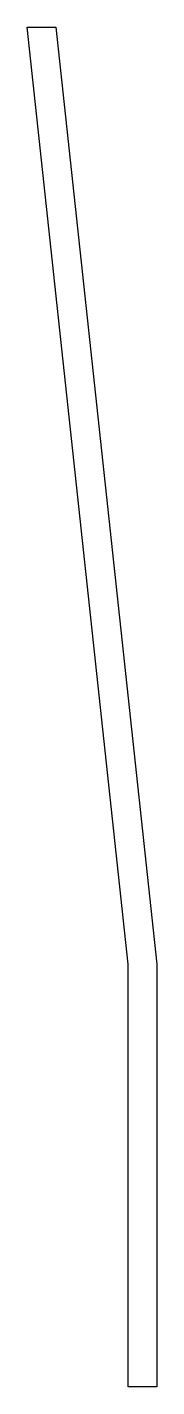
# Model space of a CAD drawing. Header units: millimetres. Extents: x 0 to 27, y 0 to 282.
import ezdxf

# ---------------------------------------------------------------- set-up
doc = ezdxf.new("R2010")
doc.units = ezdxf.units.MM

msp = doc.modelspace()

# ---------------------------------------------------------------- linework, layer by layer
for p, q in [((21, 87.5), (0, 281.5)), ((0, 281.5), (6, 281.5)), ((6, 281.5), (27, 87.5)), ((21, 0), (21, 87.5)), ((27, 87.5), (27, 0)), ((27, 0), (21, 0))]:
    msp.add_line(p, q)

doc.saveas('drawing.dxf')
